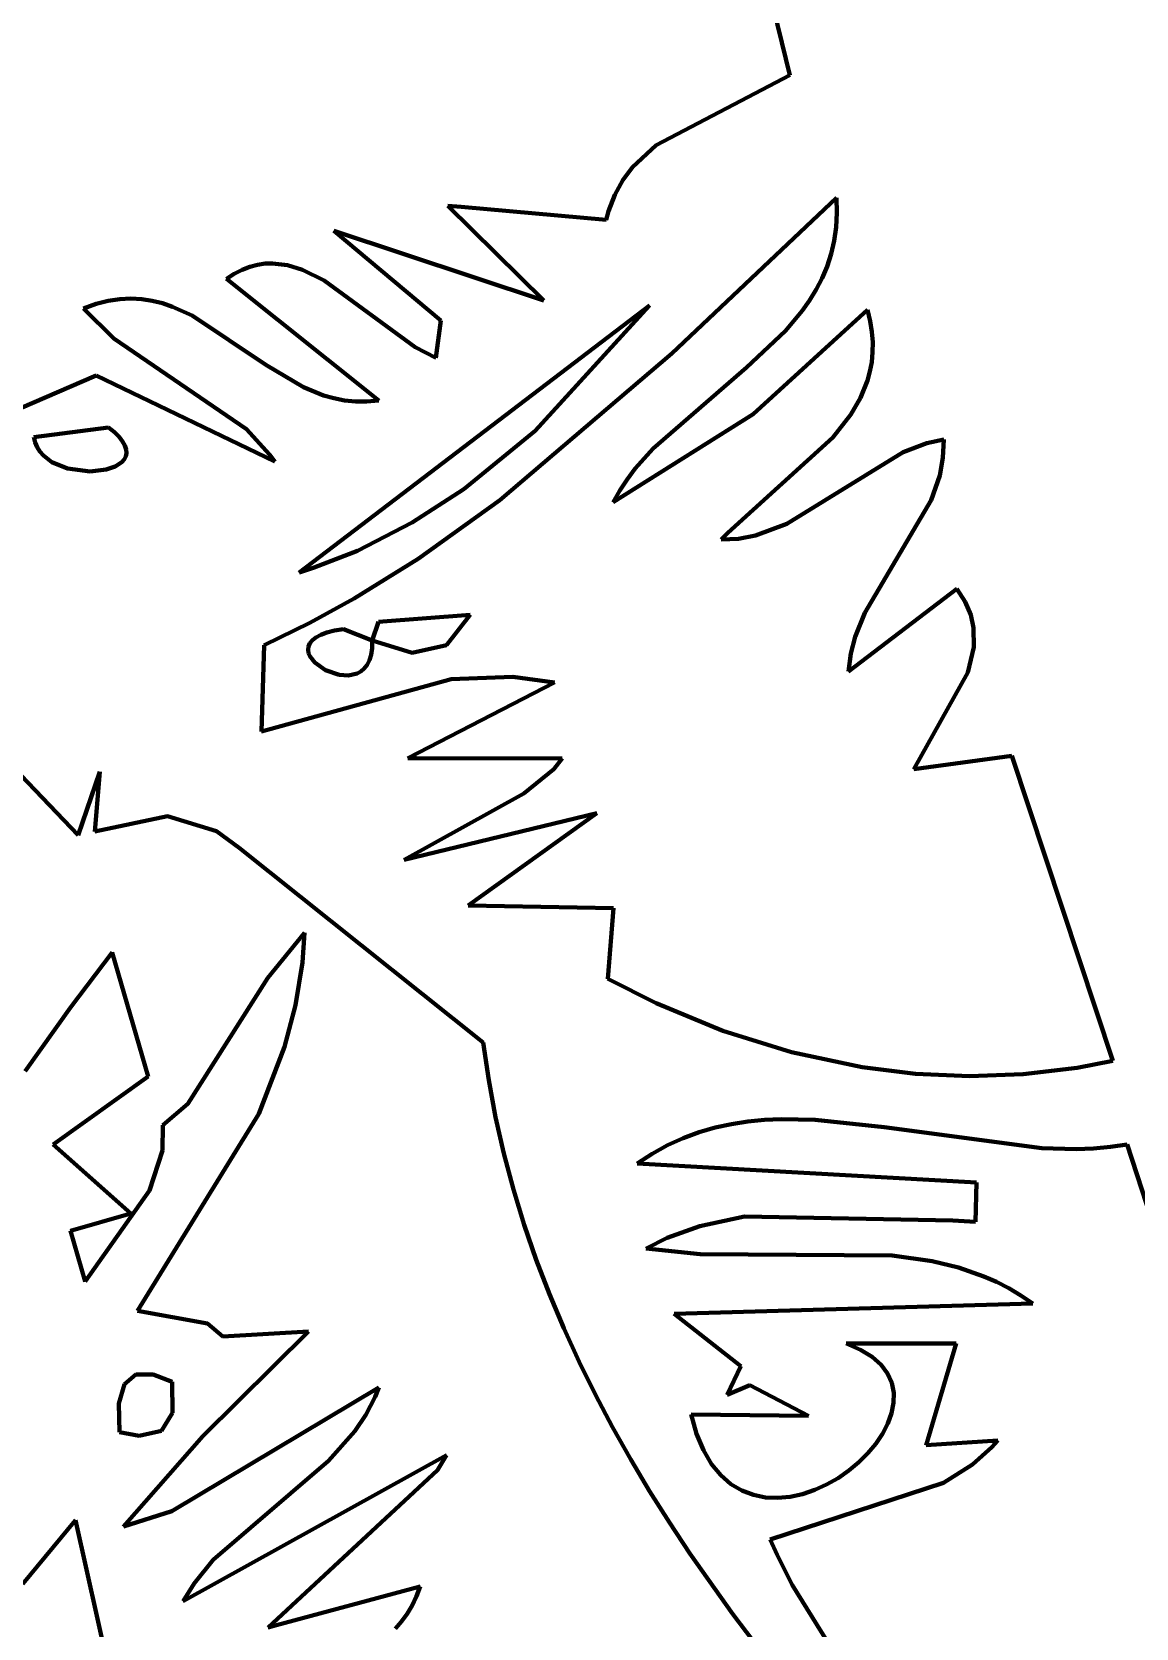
# Model space of a CAD drawing. Header units: millimetres. Extents: x 0 to 9.3, y 0 to 12.
# Drawn here: x 3.564 to 4.021, y 2.855 to 3.515 of the extents above; entities that cross this region are included whole.
import ezdxf

# ---------------------------------------------------------------- set-up
doc = ezdxf.new("R2010")
doc.units = ezdxf.units.MM
doc.layers.add('color#000000ff', color=7, linetype='CONTINUOUS', lineweight=100)
doc.layers.add('color#ffffffff', color=7, linetype='CONTINUOUS', lineweight=100)

msp = doc.modelspace()

# ---------------------------------------------------------------- linework, layer by layer
at = {"layer": 'color#000000ff'}
for p, q in [((3.87748, 3.49736), (3.86637, 3.54274)), ((3.82223, 3.46836), (3.87748, 3.49736)), ((3.81245, 3.45926), (3.82223, 3.46836)), ((3.80507, 3.44785), (3.80842, 3.45388)), ((3.80842, 3.45388), (3.81245, 3.45926)), ((3.80248, 3.44108), (3.80507, 3.44785)), ((3.77578, 3.40412), (3.73602, 3.44332)), ((3.73602, 3.44332), (3.74159, 3.44282)), ((3.74159, 3.44282), (3.8015, 3.4374)), ((3.8015, 3.4374), (3.80248, 3.44108)), ((3.89671, 3.44656), (3.8286, 3.3822)), ((3.8966, 3.43437), (3.89692, 3.44031)), ((3.89692, 3.44031), (3.89671, 3.44656)), ((3.8958, 3.42871), (3.8966, 3.43437)), ((3.73316, 3.39585), (3.68883, 3.43286)), ((3.68883, 3.43286), (3.77578, 3.40412)), ((3.89455, 3.42333), (3.8958, 3.42871)), ((3.89288, 3.41819), (3.89455, 3.42333)), ((3.64444, 3.41307), (3.64769, 3.41517)), ((3.64769, 3.41517), (3.65092, 3.41682)), ((3.65092, 3.41682), (3.65412, 3.41805)), ((3.65412, 3.41805), (3.6573, 3.41888)), ((3.6573, 3.41888), (3.66045, 3.41933)), ((3.66045, 3.41933), (3.66358, 3.41943)), ((3.66358, 3.41943), (3.66977, 3.41867)), ((3.66977, 3.41867), (3.67587, 3.41679)), ((3.67587, 3.41679), (3.68489, 3.4123)), ((3.8908, 3.41328), (3.89288, 3.41819)), ((3.70745, 3.36276), (3.64444, 3.41307)), ((3.68489, 3.4123), (3.72255, 3.38483)), ((3.88561, 3.40409), (3.88837, 3.40859)), ((3.88837, 3.40859), (3.8908, 3.41328)), ((3.58541, 3.40084), (3.59056, 3.40267)), ((3.59786, 3.38842), (3.58541, 3.40084)), ((3.59056, 3.40267), (3.59552, 3.40392)), ((3.59552, 3.40392), (3.60032, 3.40464)), ((3.60032, 3.40464), (3.60496, 3.40486)), ((3.60496, 3.40486), (3.60946, 3.40462)), ((3.60946, 3.40462), (3.61382, 3.40396)), ((3.61382, 3.40396), (3.61808, 3.40292)), ((3.61808, 3.40292), (3.62222, 3.40154)), ((3.62222, 3.40154), (3.63026, 3.39791)), ((3.81948, 3.40204), (3.67455, 3.29157)), ((3.7722, 3.3502), (3.81948, 3.40204)), ((3.88254, 3.39976), (3.88561, 3.40409)), ((3.63026, 3.39791), (3.66072, 3.37753)), ((3.73106, 3.38032), (3.73316, 3.39585)), ((3.90954, 3.40022), (3.86229, 3.3571)), ((3.87561, 3.39155), (3.88254, 3.39976)), ((3.91068, 3.3956), (3.90954, 3.40022)), ((3.91141, 3.39114), (3.91068, 3.3956)), ((3.65279, 3.35091), (3.59786, 3.38842)), ((3.85948, 3.3764), (3.87561, 3.39155)), ((3.91174, 3.38683), (3.91141, 3.39114)), ((3.72255, 3.38483), (3.73106, 3.38032)), ((3.8286, 3.3822), (3.75747, 3.32144)), ((3.91131, 3.37864), (3.9117, 3.38267)), ((3.9117, 3.38267), (3.91174, 3.38683)), ((3.66072, 3.37753), (3.67636, 3.36819)), ((3.82088, 3.34291), (3.85948, 3.3764)), ((3.90954, 3.37097), (3.91058, 3.37474)), ((3.91058, 3.37474), (3.91131, 3.37864)), ((3.55391, 3.35717), (3.59065, 3.37305)), ((3.59065, 3.37305), (3.66443, 3.33746)), ((3.67636, 3.36819), (3.68463, 3.36484)), ((3.90662, 3.36377), (3.90954, 3.37097)), ((3.68463, 3.36484), (3.68892, 3.36362)), ((3.68892, 3.36362), (3.69334, 3.36277)), ((3.69334, 3.36277), (3.69789, 3.36231)), ((3.69789, 3.36231), (3.70259, 3.3623)), ((3.70259, 3.3623), (3.70745, 3.36276)), ((3.90269, 3.35698), (3.90662, 3.36377)), ((3.86229, 3.3571), (3.80446, 3.32069)), ((3.89527, 3.34745), (3.90269, 3.35698)), ((3.59566, 3.35162), (3.5648, 3.34761)), ((3.59816, 3.34957), (3.59566, 3.35162)), ((3.60011, 3.34763), (3.59816, 3.34957)), ((3.66232, 3.34043), (3.65279, 3.35091)), ((3.74262, 3.32601), (3.7722, 3.3502)), ((3.5648, 3.34761), (3.56532, 3.3454)), ((3.56532, 3.3454), (3.56618, 3.34338)), ((3.56618, 3.34338), (3.56733, 3.34156)), ((3.56733, 3.34156), (3.56876, 3.33993)), ((3.60155, 3.34579), (3.60011, 3.34763)), ((3.60251, 3.34407), (3.60155, 3.34579)), ((3.60301, 3.34246), (3.60251, 3.34407)), ((3.6031, 3.34097), (3.60301, 3.34246)), ((3.81355, 3.33454), (3.82088, 3.34291)), ((3.85175, 3.30799), (3.89527, 3.34745)), ((3.92426, 3.34141), (3.87616, 3.31175)), ((3.93416, 3.3451), (3.92426, 3.34141)), ((3.94116, 3.34665), (3.93416, 3.3451)), ((3.94078, 3.33898), (3.94116, 3.34665)), ((3.56876, 3.33993), (3.57227, 3.33724)), ((3.57227, 3.33724), (3.57873, 3.33456)), ((3.59476, 3.33416), (3.59842, 3.33542)), ((3.59842, 3.33542), (3.60118, 3.33724)), ((3.60118, 3.33724), (3.60215, 3.33836)), ((3.60215, 3.33836), (3.6028, 3.3396)), ((3.6028, 3.3396), (3.6031, 3.34097)), ((3.66443, 3.33746), (3.66232, 3.34043)), ((3.93944, 3.33174), (3.94078, 3.33898)), ((3.57873, 3.33456), (3.58818, 3.33338)), ((3.58818, 3.33338), (3.59476, 3.33416)), ((3.8072, 3.32551), (3.81024, 3.33011)), ((3.81024, 3.33011), (3.81355, 3.33454)), ((3.93595, 3.32153), (3.93944, 3.33174)), ((3.72129, 3.31219), (3.74262, 3.32601)), ((3.75747, 3.32144), (3.72374, 3.29728)), ((3.80446, 3.32069), (3.8072, 3.32551)), ((3.90847, 3.27494), (3.93595, 3.32153)), ((3.69862, 3.3006), (3.72129, 3.31219)), ((3.87616, 3.31175), (3.86321, 3.30688)), ((3.84899, 3.30517), (3.85175, 3.30799)), ((3.85629, 3.30556), (3.84899, 3.30517)), ((3.86321, 3.30688), (3.85629, 3.30556)), ((3.6807, 3.29357), (3.69862, 3.3006)), ((3.72374, 3.29728), (3.69724, 3.28081)), ((3.67455, 3.29157), (3.6807, 3.29357)), ((3.94655, 3.28486), (3.90178, 3.25062)), ((3.94998, 3.27945), (3.94655, 3.28486)), ((3.69724, 3.28081), (3.67892, 3.27075)), ((3.95225, 3.27406), (3.94998, 3.27945)), ((3.67892, 3.27075), (3.66001, 3.2615)), ((3.70476, 3.26339), (3.70741, 3.27114)), ((3.70741, 3.27114), (3.74531, 3.274)), ((3.74531, 3.274), (3.73541, 3.26157)), ((3.90446, 3.26501), (3.90847, 3.27494)), ((3.95345, 3.26869), (3.95225, 3.27406)), ((3.95353, 3.26071), (3.95345, 3.26869)), ((3.67842, 3.26096), (3.67898, 3.26227)), ((3.67898, 3.26227), (3.67999, 3.26353)), ((3.67999, 3.26353), (3.68148, 3.26471)), ((3.68148, 3.26471), (3.68348, 3.26578)), ((3.68348, 3.26578), (3.68603, 3.26674)), ((3.68603, 3.26674), (3.68917, 3.26754)), ((3.68917, 3.26754), (3.69294, 3.26818)), ((3.69294, 3.26818), (3.70476, 3.26339)), ((3.70476, 3.26339), (3.70474, 3.26024)), ((3.72122, 3.25837), (3.70476, 3.26339)), ((3.90268, 3.258), (3.90446, 3.26501)), ((3.66001, 3.2615), (3.65897, 3.22583)), ((3.67826, 3.25961), (3.67842, 3.26096)), ((3.67847, 3.25825), (3.67826, 3.25961)), ((3.67902, 3.2569), (3.67847, 3.25825)), ((3.68097, 3.25432), (3.67902, 3.2569)), ((3.70437, 3.25753), (3.70368, 3.25524)), ((3.70474, 3.26024), (3.70437, 3.25753)), ((3.73541, 3.26157), (3.72122, 3.25837)), ((3.90178, 3.25062), (3.90268, 3.258)), ((3.95102, 3.25019), (3.95353, 3.26071)), ((3.68549, 3.25111), (3.68097, 3.25432)), ((3.69107, 3.24921), (3.68549, 3.25111)), ((3.6949, 3.24898), (3.69107, 3.24921)), ((3.69847, 3.24979), (3.6949, 3.24898)), ((3.70006, 3.25064), (3.69847, 3.24979)), ((3.70149, 3.25181), (3.70006, 3.25064)), ((3.70271, 3.25334), (3.70149, 3.25181)), ((3.70368, 3.25524), (3.70271, 3.25334)), ((3.92871, 3.21015), (3.95102, 3.25019)), ((3.65897, 3.22583), (3.73739, 3.24743)), ((3.78013, 3.2461), (3.71953, 3.21482)), ((3.73739, 3.24743), (3.76289, 3.24844)), ((3.76289, 3.24844), (3.78013, 3.2461)), ((3.58314, 3.18294), (3.54307, 3.22471)), ((3.96929, 3.21574), (3.92871, 3.21015)), ((4.01102, 3.08957), (3.96929, 3.21574)), ((3.59215, 3.20911), (3.58314, 3.18294)), ((3.59, 3.18439), (3.59215, 3.20911)), ((3.71953, 3.21482), (3.72305, 3.2148)), ((3.72305, 3.2148), (3.78329, 3.21456)), ((3.77982, 3.21025), (3.76746, 3.20012)), ((3.78329, 3.21456), (3.77982, 3.21025)), ((3.76746, 3.20012), (3.718, 3.17274)), ((3.62005, 3.19075), (3.59, 3.18439)), ((3.64042, 3.18453), (3.62005, 3.19075)), ((3.718, 3.17274), (3.79762, 3.19203)), ((3.79762, 3.19203), (3.7444, 3.15387)), ((3.64977, 3.17764), (3.64042, 3.18453)), ((3.75065, 3.09707), (3.64977, 3.17764)), ((3.7444, 3.15387), (3.80459, 3.15275)), ((3.80459, 3.15275), (3.80221, 3.1235)), ((3.6616, 3.12386), (3.67676, 3.14245)), ((3.67676, 3.14245), (3.67592, 3.13029)), ((3.58002, 3.11158), (3.59724, 3.13436)), ((3.59724, 3.13436), (3.61211, 3.08305)), ((3.67592, 3.13029), (3.67308, 3.11252)), ((3.62847, 3.07178), (3.6616, 3.12386)), ((3.80221, 3.1235), (3.82218, 3.11341)), ((3.56122, 3.08527), (3.58002, 3.11158)), ((3.67308, 3.11252), (3.66854, 3.09528)), ((3.82218, 3.11341), (3.84975, 3.102)), ((3.75293, 3.08154), (3.75065, 3.09707)), ((3.84975, 3.102), (3.87821, 3.0931)), ((3.66854, 3.09528), (3.6578, 3.0676)), ((3.87821, 3.0931), (3.90731, 3.08691)), ((3.90731, 3.08691), (3.92943, 3.08418)), ((3.92943, 3.08418), (3.9517, 3.08317)), ((3.9517, 3.08317), (3.974, 3.08398)), ((3.974, 3.08398), (3.99626, 3.08668)), ((3.99626, 3.08668), (4.01102, 3.08957)), ((3.61211, 3.08305), (3.57287, 3.05496)), ((3.75579, 3.06623), (3.75293, 3.08154)), ((3.61813, 3.06291), (3.62847, 3.07178)), ((3.6578, 3.0676), (3.60764, 2.98614)), ((3.75921, 3.05115), (3.75579, 3.06623)), ((3.86009, 3.06444), (3.85329, 3.06339)), ((3.86696, 3.06511), (3.86009, 3.06444)), ((3.8739, 3.06543), (3.86696, 3.06511)), ((3.88794, 3.06518), (3.8739, 3.06543)), ((3.91653, 3.06213), (3.88794, 3.06518)), ((3.61804, 3.05247), (3.61813, 3.06291)), ((3.83337, 3.05758), (3.82691, 3.05464)), ((3.83992, 3.05999), (3.83337, 3.05758)), ((3.84657, 3.06192), (3.83992, 3.05999)), ((3.85329, 3.06339), (3.84657, 3.06192)), ((3.98161, 3.05337), (3.91653, 3.06213)), ((3.57287, 3.05496), (3.60499, 3.02639)), ((3.61266, 3.03586), (3.61804, 3.05247)), ((3.76317, 3.03629), (3.75921, 3.05115)), ((3.82055, 3.05113), (3.81429, 3.04702)), ((3.82691, 3.05464), (3.82055, 3.05113)), ((3.99589, 3.05306), (3.98161, 3.05337)), ((4.00297, 3.05334), (3.99589, 3.05306)), ((4.01, 3.05397), (4.00297, 3.05334)), ((4.01698, 3.05497), (4.01, 3.05397)), ((4.13109, 2.70304), (4.01698, 3.05497)), ((3.81429, 3.04702), (3.95462, 3.03926)), ((3.95462, 3.03926), (3.95425, 3.02295)), ((3.58601, 2.99829), (3.61266, 3.03586)), ((3.76765, 3.02165), (3.76317, 3.03629)), ((3.60499, 3.02639), (3.58002, 3.0192)), ((3.85874, 3.02515), (3.84025, 3.0212)), ((3.9448, 3.02346), (3.85874, 3.02515)), ((3.58002, 3.0192), (3.58601, 2.99829)), ((3.77262, 3.00721), (3.76765, 3.02165)), ((3.84025, 3.0212), (3.82676, 3.01632)), ((3.95425, 3.02295), (3.9448, 3.02346)), ((3.82676, 3.01632), (3.81799, 3.01198)), ((3.81799, 3.01198), (3.84034, 3.00957)), ((3.77806, 2.99297), (3.77262, 3.00721)), ((3.84034, 3.00957), (3.91983, 3.00897)), ((3.91983, 3.00897), (3.93636, 3.00668)), ((3.93636, 3.00668), (3.94715, 3.00406)), ((3.94715, 3.00406), (3.95771, 3.00037)), ((3.95771, 3.00037), (3.96289, 2.99807)), ((3.96289, 2.99807), (3.968, 2.99544)), ((3.78396, 2.97894), (3.77806, 2.99297)), ((3.968, 2.99544), (3.97304, 2.99247)), ((3.97304, 2.99247), (3.97801, 2.98911)), ((3.60764, 2.98614), (3.63657, 2.98095)), ((3.97801, 2.98911), (3.82957, 2.98493)), ((3.82957, 2.98493), (3.85723, 2.9632)), ((3.63657, 2.98095), (3.64294, 2.97552)), ((3.79028, 2.96509), (3.78396, 2.97894)), ((3.67844, 2.97763), (3.63476, 2.9343)), ((3.64294, 2.97552), (3.67844, 2.97763)), ((3.90071, 2.97256), (3.94624, 2.97259)), ((3.90669, 2.97005), (3.90071, 2.97256)), ((3.94624, 2.97259), (3.93384, 2.93051)), ((3.79702, 2.95144), (3.79028, 2.96509)), ((3.91151, 2.96711), (3.90669, 2.97005)), ((3.91522, 2.9638), (3.91151, 2.96711)), ((3.60703, 2.95978), (3.6023, 2.9558)), ((3.61421, 2.95981), (3.60703, 2.95978)), ((3.62207, 2.95681), (3.61421, 2.95981)), ((3.85723, 2.9632), (3.85152, 2.95134)), ((3.9179, 2.96018), (3.91522, 2.9638)), ((3.91961, 2.95631), (3.9179, 2.96018)), ((3.6023, 2.9558), (3.60001, 2.94786)), ((3.62183, 2.90321), (3.70747, 2.95444)), ((3.62221, 2.94391), (3.62207, 2.95681)), ((3.70747, 2.95444), (3.70591, 2.95049)), ((3.85152, 2.95134), (3.86097, 2.95538)), ((3.86097, 2.95538), (3.88521, 2.94265)), ((3.92041, 2.95225), (3.91961, 2.95631)), ((3.92036, 2.94805), (3.92041, 2.95225)), ((3.60001, 2.94786), (3.60018, 2.93597)), ((3.70591, 2.95049), (3.70214, 2.9431)), ((3.80415, 2.93796), (3.79702, 2.95144)), ((3.91954, 2.94379), (3.92036, 2.94805)), ((3.61764, 2.93646), (3.62221, 2.94391)), ((3.70214, 2.9431), (3.69759, 2.93631)), ((3.88521, 2.94265), (3.83665, 2.9433)), ((3.83665, 2.9433), (3.83892, 2.93529)), ((3.91581, 2.93528), (3.918, 2.93951)), ((3.918, 2.93951), (3.91954, 2.94379)), ((3.60018, 2.93597), (3.60837, 2.93446)), ((3.63476, 2.9343), (3.60185, 2.89685)), ((3.60837, 2.93446), (3.61764, 2.93646)), ((3.69759, 2.93631), (3.68666, 2.92414)), ((3.81164, 2.92466), (3.80415, 2.93796)), ((3.83892, 2.93529), (3.84176, 2.92847)), ((3.91304, 2.93116), (3.91581, 2.93528)), ((3.93384, 2.93051), (3.96341, 2.93251)), ((3.96341, 2.93251), (3.96095, 2.92974)), ((3.62664, 2.86609), (3.73549, 2.92636)), ((3.73549, 2.92636), (3.73178, 2.92017)), ((3.84176, 2.92847), (3.84512, 2.92276)), ((3.906, 2.92347), (3.90974, 2.9272)), ((3.90974, 2.9272), (3.91304, 2.93116)), ((3.96095, 2.92974), (3.95294, 2.92249)), ((3.68666, 2.92414), (3.63891, 2.88308)), ((3.73178, 2.92017), (3.66174, 2.85513)), ((3.81947, 2.91154), (3.81164, 2.92466)), ((3.84512, 2.92276), (3.84892, 2.91811)), ((3.89739, 2.91693), (3.90185, 2.92003)), ((3.90185, 2.92003), (3.906, 2.92347)), ((3.95294, 2.92249), (3.94101, 2.91497)), ((3.84892, 2.91811), (3.85311, 2.91447)), ((3.85311, 2.91447), (3.85762, 2.91177)), ((3.94101, 2.91497), (3.86935, 2.89155)), ((3.88267, 2.91032), (3.88773, 2.91202)), ((3.88773, 2.91202), (3.89266, 2.91424)), ((3.89266, 2.91424), (3.89739, 2.91693)), ((3.82763, 2.89858), (3.81947, 2.91154)), ((3.85762, 2.91177), (3.86238, 2.90995)), ((3.86238, 2.90995), (3.86733, 2.90896)), ((3.86733, 2.90896), (3.8724, 2.90873)), ((3.8724, 2.90873), (3.87754, 2.9092)), ((3.87754, 2.9092), (3.88267, 2.91032)), ((3.582, 2.89947), (3.56025, 2.87322)), ((3.59583, 2.83765), (3.582, 2.89947)), ((3.60185, 2.89685), (3.62183, 2.90321)), ((3.83608, 2.88579), (3.82763, 2.89858)), ((3.85382, 2.86066), (3.83608, 2.88579)), ((3.86935, 2.89155), (3.87215, 2.88514)), ((3.63891, 2.88308), (3.63106, 2.8733)), ((3.87215, 2.88514), (3.87841, 2.87272)), ((3.63106, 2.8733), (3.62664, 2.86609)), ((3.87841, 2.87272), (3.89305, 2.84915)), ((3.6652, 2.85606), (3.7246, 2.87209)), ((3.72308, 2.86803), (3.72127, 2.86428)), ((3.7246, 2.87209), (3.72308, 2.86803)), ((3.7192, 2.86082), (3.71688, 2.85761)), ((3.72127, 2.86428), (3.7192, 2.86082)), ((3.8725, 2.83613), (3.85382, 2.86066)), ((3.66174, 2.85513), (3.6652, 2.85606)), ((3.71688, 2.85761), (3.71434, 2.85465))]:
    msp.add_line(p, q, dxfattribs=at)
at = {"layer": 'color#ffffffff'}
for p, q in [((3.86637, 3.54274), (3.87748, 3.49736)), ((3.87748, 3.49736), (3.82223, 3.46836)), ((3.82223, 3.46836), (3.81245, 3.45926)), ((3.80842, 3.45388), (3.80507, 3.44785)), ((3.81245, 3.45926), (3.80842, 3.45388)), ((3.80507, 3.44785), (3.80248, 3.44108)), ((3.74159, 3.44282), (3.73602, 3.44332)), ((3.73602, 3.44332), (3.77578, 3.40412)), ((3.8015, 3.4374), (3.74159, 3.44282)), ((3.80248, 3.44108), (3.8015, 3.4374)), ((3.8286, 3.3822), (3.89671, 3.44656)), ((3.89692, 3.44031), (3.8966, 3.43437)), ((3.89671, 3.44656), (3.89692, 3.44031)), ((3.8966, 3.43437), (3.8958, 3.42871)), ((3.77578, 3.40412), (3.68883, 3.43286)), ((3.68883, 3.43286), (3.73316, 3.39585)), ((3.8958, 3.42871), (3.89455, 3.42333)), ((3.89455, 3.42333), (3.89288, 3.41819)), ((3.64769, 3.41517), (3.64444, 3.41307)), ((3.65092, 3.41682), (3.64769, 3.41517)), ((3.65412, 3.41805), (3.65092, 3.41682)), ((3.6573, 3.41888), (3.65412, 3.41805)), ((3.66045, 3.41933), (3.6573, 3.41888)), ((3.66358, 3.41943), (3.66045, 3.41933)), ((3.66977, 3.41867), (3.66358, 3.41943)), ((3.67587, 3.41679), (3.66977, 3.41867)), ((3.68489, 3.4123), (3.67587, 3.41679)), ((3.89288, 3.41819), (3.8908, 3.41328)), ((3.64444, 3.41307), (3.70745, 3.36276)), ((3.72255, 3.38483), (3.68489, 3.4123)), ((3.88837, 3.40859), (3.88561, 3.40409)), ((3.8908, 3.41328), (3.88837, 3.40859)), ((3.59056, 3.40267), (3.58541, 3.40084)), ((3.58541, 3.40084), (3.59786, 3.38842)), ((3.59552, 3.40392), (3.59056, 3.40267)), ((3.60032, 3.40464), (3.59552, 3.40392)), ((3.60496, 3.40486), (3.60032, 3.40464)), ((3.60946, 3.40462), (3.60496, 3.40486)), ((3.61382, 3.40396), (3.60946, 3.40462)), ((3.61808, 3.40292), (3.61382, 3.40396)), ((3.62222, 3.40154), (3.61808, 3.40292)), ((3.63026, 3.39791), (3.62222, 3.40154)), ((3.67455, 3.29157), (3.81948, 3.40204)), ((3.81948, 3.40204), (3.7722, 3.3502)), ((3.88561, 3.40409), (3.88254, 3.39976)), ((3.66072, 3.37753), (3.63026, 3.39791)), ((3.73316, 3.39585), (3.73106, 3.38032)), ((3.86229, 3.3571), (3.90954, 3.40022)), ((3.88254, 3.39976), (3.87561, 3.39155)), ((3.90954, 3.40022), (3.91068, 3.3956)), ((3.91068, 3.3956), (3.91141, 3.39114)), ((3.59786, 3.38842), (3.65279, 3.35091)), ((3.87561, 3.39155), (3.85948, 3.3764)), ((3.91141, 3.39114), (3.91174, 3.38683)), ((3.73106, 3.38032), (3.72255, 3.38483)), ((3.75747, 3.32144), (3.8286, 3.3822)), ((3.9117, 3.38267), (3.91131, 3.37864)), ((3.91174, 3.38683), (3.9117, 3.38267)), ((3.67636, 3.36819), (3.66072, 3.37753)), ((3.85948, 3.3764), (3.82088, 3.34291)), ((3.91058, 3.37474), (3.90954, 3.37097)), ((3.91131, 3.37864), (3.91058, 3.37474)), ((3.59065, 3.37305), (3.55391, 3.35717)), ((3.66443, 3.33746), (3.59065, 3.37305)), ((3.68463, 3.36484), (3.67636, 3.36819)), ((3.90954, 3.37097), (3.90662, 3.36377)), ((3.68892, 3.36362), (3.68463, 3.36484)), ((3.69334, 3.36277), (3.68892, 3.36362)), ((3.69789, 3.36231), (3.69334, 3.36277)), ((3.70259, 3.3623), (3.69789, 3.36231)), ((3.70745, 3.36276), (3.70259, 3.3623)), ((3.90662, 3.36377), (3.90269, 3.35698)), ((3.80446, 3.32069), (3.86229, 3.3571)), ((3.90269, 3.35698), (3.89527, 3.34745)), ((3.5648, 3.34761), (3.59566, 3.35162)), ((3.59566, 3.35162), (3.59816, 3.34957)), ((3.59816, 3.34957), (3.60011, 3.34763)), ((3.65279, 3.35091), (3.66232, 3.34043)), ((3.7722, 3.3502), (3.74262, 3.32601)), ((3.56532, 3.3454), (3.5648, 3.34761)), ((3.56618, 3.34338), (3.56532, 3.3454)), ((3.56733, 3.34156), (3.56618, 3.34338)), ((3.56876, 3.33993), (3.56733, 3.34156)), ((3.60011, 3.34763), (3.60155, 3.34579)), ((3.60155, 3.34579), (3.60251, 3.34407)), ((3.60251, 3.34407), (3.60301, 3.34246)), ((3.60301, 3.34246), (3.6031, 3.34097)), ((3.82088, 3.34291), (3.81355, 3.33454)), ((3.89527, 3.34745), (3.85175, 3.30799)), ((3.87616, 3.31175), (3.92426, 3.34141)), ((3.92426, 3.34141), (3.93416, 3.3451)), ((3.93416, 3.3451), (3.94116, 3.34665)), ((3.94116, 3.34665), (3.94078, 3.33898)), ((3.57227, 3.33724), (3.56876, 3.33993)), ((3.57873, 3.33456), (3.57227, 3.33724)), ((3.59842, 3.33542), (3.59476, 3.33416)), ((3.60118, 3.33724), (3.59842, 3.33542)), ((3.60215, 3.33836), (3.60118, 3.33724)), ((3.6028, 3.3396), (3.60215, 3.33836)), ((3.6031, 3.34097), (3.6028, 3.3396)), ((3.66232, 3.34043), (3.66443, 3.33746)), ((3.94078, 3.33898), (3.93944, 3.33174)), ((3.58818, 3.33338), (3.57873, 3.33456)), ((3.59476, 3.33416), (3.58818, 3.33338)), ((3.81024, 3.33011), (3.8072, 3.32551)), ((3.81355, 3.33454), (3.81024, 3.33011)), ((3.93944, 3.33174), (3.93595, 3.32153)), ((3.74262, 3.32601), (3.72129, 3.31219)), ((3.72374, 3.29728), (3.75747, 3.32144)), ((3.8072, 3.32551), (3.80446, 3.32069)), ((3.93595, 3.32153), (3.90847, 3.27494)), ((3.72129, 3.31219), (3.69862, 3.3006)), ((3.86321, 3.30688), (3.87616, 3.31175)), ((3.85175, 3.30799), (3.84899, 3.30517)), ((3.84899, 3.30517), (3.85629, 3.30556)), ((3.85629, 3.30556), (3.86321, 3.30688)), ((3.69862, 3.3006), (3.6807, 3.29357)), ((3.69724, 3.28081), (3.72374, 3.29728)), ((3.6807, 3.29357), (3.67455, 3.29157)), ((3.90178, 3.25062), (3.94655, 3.28486)), ((3.94655, 3.28486), (3.94998, 3.27945)), ((3.67892, 3.27075), (3.69724, 3.28081)), ((3.94998, 3.27945), (3.95225, 3.27406)), ((3.66001, 3.2615), (3.67892, 3.27075)), ((3.70741, 3.27114), (3.70476, 3.26339)), ((3.74531, 3.274), (3.70741, 3.27114)), ((3.73541, 3.26157), (3.74531, 3.274)), ((3.90847, 3.27494), (3.90446, 3.26501)), ((3.95225, 3.27406), (3.95345, 3.26869)), ((3.95345, 3.26869), (3.95353, 3.26071)), ((3.67898, 3.26227), (3.67842, 3.26096)), ((3.67999, 3.26353), (3.67898, 3.26227)), ((3.68148, 3.26471), (3.67999, 3.26353)), ((3.68348, 3.26578), (3.68148, 3.26471)), ((3.68603, 3.26674), (3.68348, 3.26578)), ((3.68917, 3.26754), (3.68603, 3.26674)), ((3.69294, 3.26818), (3.68917, 3.26754)), ((3.70476, 3.26339), (3.69294, 3.26818)), ((3.70474, 3.26024), (3.70476, 3.26339)), ((3.70476, 3.26339), (3.72122, 3.25837)), ((3.90446, 3.26501), (3.90268, 3.258)), ((3.65897, 3.22583), (3.66001, 3.2615)), ((3.67842, 3.26096), (3.67826, 3.25961)), ((3.67826, 3.25961), (3.67847, 3.25825)), ((3.67847, 3.25825), (3.67902, 3.2569)), ((3.67902, 3.2569), (3.68097, 3.25432)), ((3.70368, 3.25524), (3.70437, 3.25753)), ((3.70437, 3.25753), (3.70474, 3.26024)), ((3.72122, 3.25837), (3.73541, 3.26157)), ((3.90268, 3.258), (3.90178, 3.25062)), ((3.95353, 3.26071), (3.95102, 3.25019)), ((3.68097, 3.25432), (3.68549, 3.25111)), ((3.68549, 3.25111), (3.69107, 3.24921)), ((3.69107, 3.24921), (3.6949, 3.24898)), ((3.6949, 3.24898), (3.69847, 3.24979)), ((3.69847, 3.24979), (3.70006, 3.25064)), ((3.70006, 3.25064), (3.70149, 3.25181)), ((3.70149, 3.25181), (3.70271, 3.25334)), ((3.70271, 3.25334), (3.70368, 3.25524)), ((3.95102, 3.25019), (3.92871, 3.21015)), ((3.73739, 3.24743), (3.65897, 3.22583)), ((3.71953, 3.21482), (3.78013, 3.2461)), ((3.76289, 3.24844), (3.73739, 3.24743)), ((3.78013, 3.2461), (3.76289, 3.24844)), ((3.54307, 3.22471), (3.58314, 3.18294)), ((3.92871, 3.21015), (3.96929, 3.21574)), ((3.96929, 3.21574), (4.01102, 3.08957)), ((3.58314, 3.18294), (3.59215, 3.20911)), ((3.59215, 3.20911), (3.59, 3.18439)), ((3.72305, 3.2148), (3.71953, 3.21482)), ((3.78329, 3.21456), (3.72305, 3.2148)), ((3.76746, 3.20012), (3.77982, 3.21025)), ((3.77982, 3.21025), (3.78329, 3.21456)), ((3.718, 3.17274), (3.76746, 3.20012)), ((3.59, 3.18439), (3.62005, 3.19075)), ((3.62005, 3.19075), (3.64042, 3.18453)), ((3.79762, 3.19203), (3.718, 3.17274)), ((3.7444, 3.15387), (3.79762, 3.19203)), ((3.64042, 3.18453), (3.64977, 3.17764)), ((3.64977, 3.17764), (3.75065, 3.09707)), ((3.80459, 3.15275), (3.7444, 3.15387)), ((3.80221, 3.1235), (3.80459, 3.15275)), ((3.67676, 3.14245), (3.6616, 3.12386)), ((3.67592, 3.13029), (3.67676, 3.14245)), ((3.59724, 3.13436), (3.58002, 3.11158)), ((3.61211, 3.08305), (3.59724, 3.13436)), ((3.67308, 3.11252), (3.67592, 3.13029)), ((3.6616, 3.12386), (3.62847, 3.07178)), ((3.82218, 3.11341), (3.80221, 3.1235)), ((3.58002, 3.11158), (3.56122, 3.08527)), ((3.66854, 3.09528), (3.67308, 3.11252)), ((3.84975, 3.102), (3.82218, 3.11341)), ((3.75065, 3.09707), (3.75293, 3.08154)), ((3.87821, 3.0931), (3.84975, 3.102)), ((3.6578, 3.0676), (3.66854, 3.09528)), ((3.90731, 3.08691), (3.87821, 3.0931)), ((3.92943, 3.08418), (3.90731, 3.08691)), ((3.9517, 3.08317), (3.92943, 3.08418)), ((3.974, 3.08398), (3.9517, 3.08317)), ((3.99626, 3.08668), (3.974, 3.08398)), ((4.01102, 3.08957), (3.99626, 3.08668)), ((3.57287, 3.05496), (3.61211, 3.08305)), ((3.75293, 3.08154), (3.75579, 3.06623)), ((3.62847, 3.07178), (3.61813, 3.06291)), ((3.60764, 2.98614), (3.6578, 3.0676)), ((3.75579, 3.06623), (3.75921, 3.05115)), ((3.85329, 3.06339), (3.86009, 3.06444)), ((3.86009, 3.06444), (3.86696, 3.06511)), ((3.86696, 3.06511), (3.8739, 3.06543)), ((3.8739, 3.06543), (3.88794, 3.06518)), ((3.88794, 3.06518), (3.91653, 3.06213)), ((3.61813, 3.06291), (3.61804, 3.05247)), ((3.82691, 3.05464), (3.83337, 3.05758)), ((3.83337, 3.05758), (3.83992, 3.05999)), ((3.83992, 3.05999), (3.84657, 3.06192)), ((3.84657, 3.06192), (3.85329, 3.06339)), ((3.91653, 3.06213), (3.98161, 3.05337)), ((3.60499, 3.02639), (3.57287, 3.05496)), ((3.61804, 3.05247), (3.61266, 3.03586)), ((3.75921, 3.05115), (3.76317, 3.03629)), ((3.81429, 3.04702), (3.82055, 3.05113)), ((3.82055, 3.05113), (3.82691, 3.05464)), ((3.98161, 3.05337), (3.99589, 3.05306)), ((3.99589, 3.05306), (4.00297, 3.05334)), ((4.00297, 3.05334), (4.01, 3.05397)), ((4.01, 3.05397), (4.01698, 3.05497)), ((4.01698, 3.05497), (4.13109, 2.70304)), ((3.95462, 3.03926), (3.81429, 3.04702)), ((3.95425, 3.02295), (3.95462, 3.03926)), ((3.61266, 3.03586), (3.58601, 2.99829)), ((3.76317, 3.03629), (3.76765, 3.02165)), ((3.58002, 3.0192), (3.60499, 3.02639)), ((3.84025, 3.0212), (3.85874, 3.02515)), ((3.85874, 3.02515), (3.9448, 3.02346)), ((3.58601, 2.99829), (3.58002, 3.0192)), ((3.76765, 3.02165), (3.77262, 3.00721)), ((3.82676, 3.01632), (3.84025, 3.0212)), ((3.9448, 3.02346), (3.95425, 3.02295)), ((3.81799, 3.01198), (3.82676, 3.01632)), ((3.84034, 3.00957), (3.81799, 3.01198)), ((3.77262, 3.00721), (3.77806, 2.99297)), ((3.91983, 3.00897), (3.84034, 3.00957)), ((3.93636, 3.00668), (3.91983, 3.00897)), ((3.94715, 3.00406), (3.93636, 3.00668)), ((3.95771, 3.00037), (3.94715, 3.00406)), ((3.96289, 2.99807), (3.95771, 3.00037)), ((3.968, 2.99544), (3.96289, 2.99807)), ((3.77806, 2.99297), (3.78396, 2.97894)), ((3.97304, 2.99247), (3.968, 2.99544)), ((3.97801, 2.98911), (3.97304, 2.99247)), ((3.63657, 2.98095), (3.60764, 2.98614)), ((3.82957, 2.98493), (3.97801, 2.98911)), ((3.85723, 2.9632), (3.82957, 2.98493)), ((3.64294, 2.97552), (3.63657, 2.98095)), ((3.78396, 2.97894), (3.79028, 2.96509)), ((3.63476, 2.9343), (3.67844, 2.97763)), ((3.67844, 2.97763), (3.64294, 2.97552)), ((3.94624, 2.97259), (3.90071, 2.97256)), ((3.90071, 2.97256), (3.90669, 2.97005)), ((3.93384, 2.93051), (3.94624, 2.97259)), ((3.79028, 2.96509), (3.79702, 2.95144)), ((3.90669, 2.97005), (3.91151, 2.96711)), ((3.91151, 2.96711), (3.91522, 2.9638)), ((3.6023, 2.9558), (3.60703, 2.95978)), ((3.60703, 2.95978), (3.61421, 2.95981)), ((3.61421, 2.95981), (3.62207, 2.95681)), ((3.85152, 2.95134), (3.85723, 2.9632)), ((3.91522, 2.9638), (3.9179, 2.96018)), ((3.9179, 2.96018), (3.91961, 2.95631)), ((3.60001, 2.94786), (3.6023, 2.9558)), ((3.70747, 2.95444), (3.62183, 2.90321)), ((3.62207, 2.95681), (3.62221, 2.94391)), ((3.70591, 2.95049), (3.70747, 2.95444)), ((3.86097, 2.95538), (3.85152, 2.95134)), ((3.88521, 2.94265), (3.86097, 2.95538)), ((3.91961, 2.95631), (3.92041, 2.95225)), ((3.92041, 2.95225), (3.92036, 2.94805)), ((3.60018, 2.93597), (3.60001, 2.94786)), ((3.70214, 2.9431), (3.70591, 2.95049)), ((3.79702, 2.95144), (3.80415, 2.93796)), ((3.92036, 2.94805), (3.91954, 2.94379)), ((3.62221, 2.94391), (3.61764, 2.93646)), ((3.69759, 2.93631), (3.70214, 2.9431)), ((3.83892, 2.93529), (3.83665, 2.9433)), ((3.83665, 2.9433), (3.88521, 2.94265)), ((3.918, 2.93951), (3.91581, 2.93528)), ((3.91954, 2.94379), (3.918, 2.93951)), ((3.60837, 2.93446), (3.60018, 2.93597)), ((3.60185, 2.89685), (3.63476, 2.9343)), ((3.61764, 2.93646), (3.60837, 2.93446)), ((3.68666, 2.92414), (3.69759, 2.93631)), ((3.80415, 2.93796), (3.81164, 2.92466)), ((3.84176, 2.92847), (3.83892, 2.93529)), ((3.91581, 2.93528), (3.91304, 2.93116)), ((3.96341, 2.93251), (3.93384, 2.93051)), ((3.96095, 2.92974), (3.96341, 2.93251)), ((3.73549, 2.92636), (3.62664, 2.86609)), ((3.73178, 2.92017), (3.73549, 2.92636)), ((3.84512, 2.92276), (3.84176, 2.92847)), ((3.90974, 2.9272), (3.906, 2.92347)), ((3.91304, 2.93116), (3.90974, 2.9272)), ((3.95294, 2.92249), (3.96095, 2.92974)), ((3.63891, 2.88308), (3.68666, 2.92414)), ((3.66174, 2.85513), (3.73178, 2.92017)), ((3.81164, 2.92466), (3.81947, 2.91154)), ((3.84892, 2.91811), (3.84512, 2.92276)), ((3.90185, 2.92003), (3.89739, 2.91693)), ((3.906, 2.92347), (3.90185, 2.92003)), ((3.94101, 2.91497), (3.95294, 2.92249)), ((3.85311, 2.91447), (3.84892, 2.91811)), ((3.85762, 2.91177), (3.85311, 2.91447)), ((3.86935, 2.89155), (3.94101, 2.91497)), ((3.88773, 2.91202), (3.88267, 2.91032)), ((3.89266, 2.91424), (3.88773, 2.91202)), ((3.89739, 2.91693), (3.89266, 2.91424)), ((3.81947, 2.91154), (3.82763, 2.89858)), ((3.86238, 2.90995), (3.85762, 2.91177)), ((3.86733, 2.90896), (3.86238, 2.90995)), ((3.8724, 2.90873), (3.86733, 2.90896)), ((3.87754, 2.9092), (3.8724, 2.90873)), ((3.88267, 2.91032), (3.87754, 2.9092)), ((3.56025, 2.87322), (3.582, 2.89947)), ((3.582, 2.89947), (3.59583, 2.83765)), ((3.62183, 2.90321), (3.60185, 2.89685)), ((3.82763, 2.89858), (3.83608, 2.88579)), ((3.83608, 2.88579), (3.85382, 2.86066)), ((3.87215, 2.88514), (3.86935, 2.89155)), ((3.63106, 2.8733), (3.63891, 2.88308)), ((3.87841, 2.87272), (3.87215, 2.88514)), ((3.62664, 2.86609), (3.63106, 2.8733)), ((3.89305, 2.84915), (3.87841, 2.87272)), ((3.7246, 2.87209), (3.6652, 2.85606)), ((3.72127, 2.86428), (3.72308, 2.86803)), ((3.72308, 2.86803), (3.7246, 2.87209)), ((3.71688, 2.85761), (3.7192, 2.86082)), ((3.7192, 2.86082), (3.72127, 2.86428)), ((3.85382, 2.86066), (3.8725, 2.83613)), ((3.6652, 2.85606), (3.66174, 2.85513)), ((3.71434, 2.85465), (3.71688, 2.85761))]:
    msp.add_line(p, q, dxfattribs=at)

doc.saveas('drawing.dxf')
